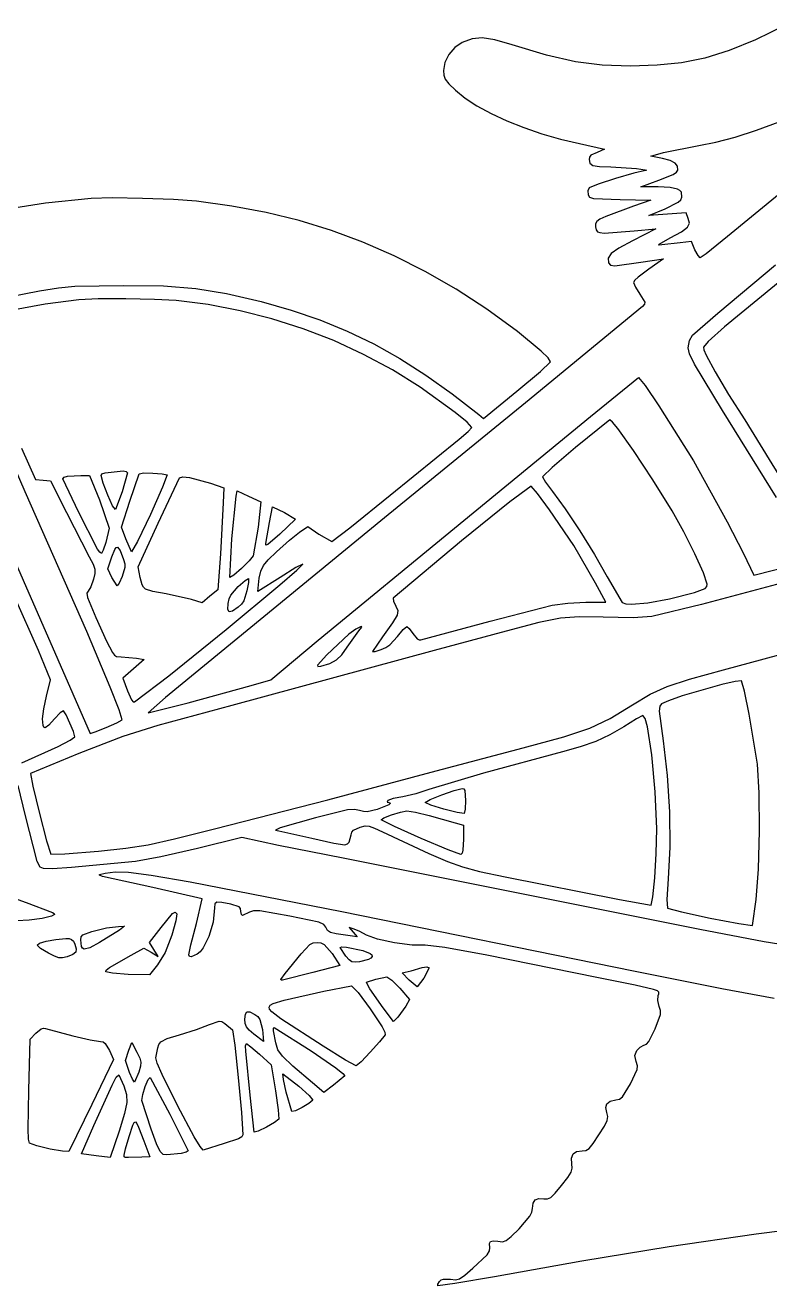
# Model space of a CAD drawing. Extents: x 0 to 847, y 0 to 575.
# Drawn here: x 179.4 to 309.1, y 137.4 to 357 of the extents above; entities that cross this region are included whole.
import ezdxf

# ---------------------------------------------------------------- set-up
doc = ezdxf.new("R2010")
doc.units = 0

msp = doc.modelspace()

# ---------------------------------------------------------------- linework, layer by layer
at = {"layer": 'Layer 1', "color": 7}
for points in [[(311.855752, 356.973853), (306.620582, 354.433301), (302.022065, 352.557514), (297.803888, 351.253889), (293.709734, 350.429821), (289.483288, 349.992707), (284.868235, 349.849943), (279.897372, 350.002078), (275.237396, 350.590776), (270.23346, 351.7351), (264.230722, 353.554112), (261.212265, 354.423379), (259.027246, 354.766786), (257.265561, 354.60087), (255.517105, 353.942167), (254.245451, 353.082822), (253.202, 351.882826), (252.495893, 350.504236), (252.23627, 349.109109), (252.299109, 348.276222), (252.580229, 347.578934), (253.218536, 346.782428), (254.352938, 345.651884), (256.014233, 344.283767), (258.098448, 342.922265), (260.542332, 341.593835), (263.282631, 340.324937), (266.256095, 339.142028), (269.399471, 338.071567), (272.649507, 337.140013), (275.942952, 336.373823), (280.317399, 335.386045), (279.047398, 334.8216), (277.918508, 334.323301), (277.698022, 334.003045), (277.636286, 333.586877), (277.770231, 332.92652), (278.310974, 332.537362), (279.466873, 332.346642), (281.446288, 332.281598), (285.886881, 331.990556), (287.404378, 331.785504), (287.656077, 331.702822), (287.443514, 331.646598), (285.415592, 331.192947), (282.22681, 330.266354), (279.203392, 329.280229), (277.671564, 328.647985), (277.40698, 328.096769), (277.459897, 327.413262), (277.705739, 327.01363), (278.421217, 326.782671), (283.033789, 326.601872), (288.396015, 326.496039), (285.397402, 325.472983), (280.529066, 323.638537), (279.5242, 323.168901), (278.972433, 322.79187), (278.75801, 322.38838), (278.765176, 321.839369), (278.868253, 321.311305), (279.087086, 321.001522), (279.5242, 320.837259), (280.282121, 320.745758), (285.503235, 321.133813), (289.27796, 321.486591), (285.221013, 319.405201), (282.833698, 318.145122), (281.468337, 317.209158), (280.929799, 316.418715), (281.022955, 315.595199), (281.338801, 315.199977), (282.120976, 315.079261), (286.632125, 315.701032), (290.618516, 316.265477), (288.043237, 314.466309), (286.177923, 313.081656), (285.607415, 312.531542), (285.397402, 312.173252), (285.719312, 311.361863), (286.491014, 310.12714), (287.368549, 308.733667), (287.299647, 308.370967), (286.949625, 307.975194), (266.523779, 291.218239), (242.005708, 271.145171), (203.799851, 239.853762), (200.801238, 237.207927), (207.768603, 238.954178), (218.757638, 241.97043), (222.144307, 242.958209), (230.399312, 249.83738), (254.176549, 269.346003), (277.883231, 288.819349), (286.244069, 295.627964), (287.381227, 294.230081), (289.785078, 290.689072), (295.839631, 281.09351), (301.704565, 270.466073), (304.560964, 264.940688), (306.352415, 261.161553), (320.498813, 264.795167)], [(324.55576, 338.843269), (301.770711, 320.141625), (298.009767, 317.129232), (297.003798, 316.441866), (296.624562, 316.85638), (296.086575, 317.852978), (295.451575, 319.299368), (293.511296, 319.087701), (290.336294, 318.699645), (289.81319, 318.669328), (289.829176, 318.827527), (291.782684, 319.934368), (293.726821, 320.994356), (294.768068, 321.773224), (295.101553, 322.479331), (294.922408, 323.321037), (294.56963, 324.273538), (291.288795, 324.061871), (288.043237, 323.850204), (290.865461, 325.014371), (293.162928, 326.125622), (293.628705, 326.562185), (293.793518, 327.025206), (293.709182, 327.866912), (293.464236, 328.174284), (293.065914, 328.414269), (291.754572, 328.716887), (289.666016, 328.824374), (286.632125, 328.824374), (289.807127, 329.953263), (292.254524, 330.954271), (292.858105, 331.35721), (293.087962, 331.717153), (293.055992, 332.403968), (292.620532, 332.951876), (291.748508, 333.393951), (290.40685, 333.763266), (288.396015, 334.186599), (290.583239, 334.8216), (296.756854, 336.021045), (299.698278, 336.588659), (303.096936, 337.492791), (306.831284, 338.68631), (310.779779, 340.122089)], [(190.852898, 326.813539), (182.884525, 325.944823), (175.154277, 324.732149)], [(176.219226, 309.589705), (181.857059, 310.691585), (185.166558, 311.212483), (188.039493, 311.498564), (196.497346, 311.644085), (203.495028, 311.550379), (209.113569, 311.132557), (214.421224, 310.264944), (220.48625, 308.821861), (225.71143, 307.333579), (230.683188, 305.627015), (235.458989, 303.672405), (240.096297, 301.439982), (244.652577, 298.89998), (249.185292, 296.022634), (253.751906, 292.778179), (258.409885, 289.136849), (259.221274, 288.466571), (265.042111, 293.193796), (269.174024, 296.65543), (270.898226, 298.344355), (270.479854, 299.021592), (269.277652, 300.203605), (265.156764, 303.587518), (259.805563, 307.507212), (254.494049, 310.973807), (249.057685, 314.077082), (243.646126, 316.809527), (238.214723, 319.187264), (232.718827, 321.226418), (227.113791, 322.94311), (221.354966, 324.353464), (215.397703, 325.473603), (209.197354, 326.31965), (205.214821, 326.590297), (199.80023, 326.791491), (194.498087, 326.880236), (190.852898, 326.813539), (190.852898, 326.813539)], [(318.029367, 318.170478), (301.223905, 304.420956), (298.369159, 301.898593), (297.568243, 300.884356), (297.653268, 300.403834), (298.043391, 299.480961), (299.596717, 296.562826), (301.943793, 292.639273), (304.800192, 288.219626), (309.033528, 281.340455), (312.357358, 275.834362)], [(310.268251, 274.708229), (300.884356, 289.842405), (295.985152, 297.92984), (295.134626, 299.714677), (294.922408, 300.778523), (295.103207, 302.044114), (295.627964, 302.965746), (300.054225, 306.813783), (310.135959, 315.202733)], [(188.73623, 309.139361), (182.831057, 308.368211), (176.843202, 307.282867)], [(178.752613, 283.280734), (181.151503, 277.812675), (182.492059, 277.706842), (183.797338, 277.601008), (186.584284, 272.062394), (190.535398, 264.336555), (191.201817, 263.085296), (191.501128, 262.237526), (191.502781, 261.469132), (191.276232, 260.455997), (190.81321, 259.150719), (190.323731, 258.374607), (190.117025, 258.025136), (190.231127, 257.298634), (191.699565, 253.788493), (193.544484, 249.697922), (194.579116, 247.681024), (194.940369, 247.221793), (195.276403, 247.006887), (196.10929, 246.9446), (198.755125, 246.697655), (200.095682, 246.485989), (198.225958, 244.827932), (196.356235, 243.205153), (197.167624, 241.01793), (197.890819, 239.443658), (198.169734, 239.127811), (198.402347, 239.112928), (204.377525, 243.63014), (214.400829, 251.702693), (223.762676, 259.47759), (226.723806, 262.049355), (227.753477, 263.101832), (226.518754, 262.475651), (223.802363, 260.73822), (219.886527, 258.339329), (220.16875, 260.632386), (220.453728, 261.89026), (220.887535, 262.837249), (221.711602, 263.837154), (223.167363, 265.253778), (225.403093, 267.282252), (227.189032, 268.675725), (228.600144, 269.628225), (230.540423, 268.322947), (232.798202, 267.052946), (235.933517, 269.407739), (242.958209, 275.096284), (254.987938, 284.868235), (256.531342, 286.191152), (257.175162, 286.87907), (256.365426, 287.792434), (254.269153, 289.529314), (248.214601, 293.899352), (243.363834, 296.912434), (238.327446, 299.622072), (233.131481, 302.019171), (227.801984, 304.094636), (222.365, 305.839371), (216.846573, 307.244282), (211.27275, 308.300273), (205.669574, 308.99825), (201.872801, 309.213776), (196.91186, 309.32016), (192.09644, 309.300868), (188.73623, 309.139361), (188.73623, 309.139361)], [(164.67677, 292.982129), (190.676509, 233.609592), (191.587668, 233.859843), (193.467865, 234.606189), (195.354676, 235.44514), (196.285679, 235.973204), (195.734464, 237.728275), (194.204289, 241.65293), (190.103245, 251.371964), (179.387613, 275.696007), (170.034586, 297.144909)], [(275.272673, 283.421845), (271.206907, 279.933753), (269.522392, 278.271286), (270.02951, 277.371702), (271.251004, 275.731285), (273.448701, 272.74094), (276.000278, 268.900621), (278.55847, 264.762645), (280.77601, 260.879331), (283.421845, 256.39905), (284.030938, 256.181114), (285.007141, 256.10415), (287.875667, 256.341724), (291.657007, 257.048934), (295.980742, 258.16294), (297.859285, 258.859677), (298.163556, 259.184894), (298.203243, 259.60933), (297.542336, 261.584887), (296.064527, 264.883361), (294.130311, 268.737461), (292.100184, 272.379894), (288.765329, 277.757002), (285.370944, 282.879449), (282.624787, 286.712051), (281.715971, 287.821166), (281.234622, 288.219626), (275.272673, 283.421845), (275.272673, 283.421845)], [(197.202902, 278.976842), (196.263631, 275.691597), (195.086234, 272.591561), (194.596203, 273.274517), (193.758907, 275.118333), (192.967912, 277.180431), (192.616788, 278.518231), (192.750733, 278.803761), (193.291476, 279.003301), (196.42679, 279.32962), (196.973596, 279.245836), (197.202902, 278.976842), (197.202902, 278.976842)], [(204.117351, 278.624064), (203.314781, 276.516216), (201.189293, 271.709616), (198.935924, 267.022078), (197.87318, 265.2185), (196.885402, 267.511557), (196.144568, 269.55767), (197.590958, 274.03795), (199.249014, 278.835731), (200.039458, 278.966369), (201.630266, 278.954794), (203.247533, 278.83077), (204.117351, 278.624064), (204.117351, 278.624064)], [(192.299288, 274.284895), (194.0279, 269.381281), (193.432587, 266.841279), (192.97122, 265.511747), (192.652066, 264.936278), (192.356614, 265.147945), (191.981788, 265.677112), (188.643626, 272.172637), (185.914006, 277.953786), (186.131736, 278.236009), (186.756263, 278.438856), (189.05373, 278.553509), (190.570676, 278.518231), (192.299288, 274.284895), (192.299288, 274.284895)], [(211.631522, 277.177675), (213.959857, 276.401563), (213.889301, 273.755728), (213.395412, 264.865722), (212.936801, 258.586274), (211.560967, 257.492662), (210.185132, 256.363773), (208.350687, 256.928217), (203.905684, 257.915996), (201.597744, 258.30791), (200.338216, 258.749434), (199.978617, 259.066314), (199.733533, 259.488614), (199.390126, 260.773498), (199.037348, 262.643221), (202.565128, 270.227948), (206.269297, 278.130175), (206.809488, 278.279003), (207.97145, 278.156634), (211.631522, 277.177675), (211.631522, 277.177675)], [(220.450972, 273.932117), (219.979132, 269.504753), (219.110416, 264.548222), (218.396592, 263.655253), (217.051074, 262.325721), (215.712171, 261.154939), (215.018191, 260.73822), (215.393018, 267.515967), (216.111803, 274.955173), (216.32347, 275.837118), (218.299026, 274.955173), (220.450972, 273.932117), (220.450972, 273.932117)], [(255.411272, 267.158779), (243.487376, 257.175162), (243.57116, 256.628356), (243.945987, 255.76405), (244.29656, 254.985734), (244.184112, 254.194188), (243.370518, 252.847017), (241.617652, 250.401824), (239.88904, 247.861823), (240.330013, 247.892691), (241.405985, 248.214601), (242.189263, 248.552496), (242.883243, 249.012761), (244.228209, 250.47238), (245.251266, 251.724742), (245.850988, 252.23627), (246.30519, 251.870263), (246.9446, 251.001547), (247.685434, 250.097553), (248.016163, 249.915101), (248.320434, 249.907935), (260.41631, 253.175541), (271.215726, 255.940439), (273.901249, 256.310856), (277.036563, 256.469606), (280.529066, 256.469606), (278.729898, 259.785719), (274.990451, 266.34739), (270.735066, 272.573922), (268.65533, 275.36638), (267.511557, 276.683785), (263.842666, 273.945346), (255.411272, 267.158779), (255.411272, 267.158779)], [(224.543197, 272.097671), (226.483476, 270.933504), (223.767085, 268.287669), (221.646008, 266.488501), (221.301498, 266.372746), (221.297639, 266.700168), (221.93264, 270.333781), (222.461807, 273.050172), (224.543197, 272.097671), (224.543197, 272.097671)], [(196.497346, 263.913222), (196.707359, 263.122227), (196.7487, 262.480061), (196.285679, 260.914609), (195.752102, 259.77249), (195.403734, 259.29183), (194.486511, 260.773498), (193.780955, 262.290443), (194.486511, 264.371833), (194.999142, 265.664434), (195.221971, 265.966155), (195.439012, 266.0343), (195.90534, 265.458279), (196.497346, 263.913222), (196.497346, 263.913222)], [(312.032141, 260.010615), (297.196724, 256.06336), (288.572404, 253.964882), (285.318027, 253.735576), (280.105732, 253.823771), (275.922005, 253.914722), (272.644477, 253.67825), (268.864241, 252.905997), (263.172388, 251.389603), (250.648769, 248.038212), (215.370969, 238.44265), (202.494572, 234.985426), (196.356235, 233.080425), (188.73623, 230.117089), (180.304836, 226.589309), (180.717145, 224.391061), (181.857059, 219.666041), (183.102806, 214.901333), (183.832616, 212.584023), (186.302062, 212.592842), (192.158177, 213.077912), (196.933909, 213.594952), (200.783599, 214.197982), (205.374122, 215.211116), (212.372356, 216.95847), (232.092646, 222.042883), (250.119602, 226.836254), (266.171001, 231.104868), (273.220498, 233.012625), (277.772987, 234.513585), (281.286987, 236.17991), (285.221013, 238.583761), (288.276401, 240.430334), (291.222649, 241.794041), (295.128011, 243.078374), (301.060745, 244.686821), (315.207143, 248.532101)], [(218.016804, 258.445163), (217.465588, 256.698912), (217.049421, 256.113521), (216.464581, 255.587661), (215.48011, 254.917934), (214.912358, 254.780681), (214.688564, 255.205669), (214.735969, 256.222661), (214.887553, 257.023578), (215.181351, 257.708739), (216.499859, 259.221274), (217.686075, 260.235511), (218.263749, 260.561831), (218.272568, 259.873914), (218.016804, 258.445163), (218.016804, 258.445163)], [(178.78789, 228.459033), (185.102617, 231.303305), (187.221489, 232.412902), (188.030674, 233.009869), (187.76609, 233.938667), (187.157548, 235.413169), (186.482861, 236.81491), (186.019839, 237.525427), (185.459804, 237.194698), (184.502894, 236.149593), (183.501886, 235.055981), (182.844837, 234.59737), (182.629726, 234.700723), (182.486547, 235.00086), (182.412684, 236.131954), (182.616634, 237.871591), (183.091782, 240.100707), (183.797338, 242.922931), (181.68067, 248.038212), (177.469383, 257.541169)], [(235.761537, 250.860436), (231.951535, 247.297378), (230.306708, 245.462932), (230.349151, 245.25347), (230.857923, 245.321821), (232.428337, 245.784842), (233.605182, 246.406614), (234.563746, 247.306197), (235.479315, 248.602657), (237.525427, 251.460158), (238.003883, 252.100671), (237.971912, 252.212981), (237.781191, 252.192173), (236.989646, 251.767737), (235.761537, 250.860436), (235.761537, 250.860436)], [(300.743245, 242.111541), (293.824386, 240.118346), (291.451403, 239.303649), (290.265738, 238.76015), (289.937765, 238.371543), (289.864453, 237.503379), (290.547961, 232.304313), (291.2458, 226.292755), (291.632753, 219.957083), (291.688977, 213.780161), (291.394628, 208.244853), (291.156503, 204.672976), (291.288795, 203.16485), (293.718002, 202.512211), (298.73682, 201.436238), (303.735795, 200.466098), (306.105471, 200.130959), (306.775749, 204.646518), (307.170419, 209.941495), (307.340194, 216.63215), (307.271843, 223.230201), (306.952138, 228.247366), (305.518977, 236.965392), (304.69491, 240.942413), (304.165192, 242.746542), (303.06276, 242.640708), (300.743245, 242.111541), (300.743245, 242.111541)], [(283.66879, 234.773759), (281.264387, 233.365403), (278.800453, 232.211709), (276.098394, 231.236608), (272.979616, 230.364034), (259.247733, 226.659865), (249.696268, 223.802363), (247.451718, 223.065939), (245.18071, 222.56764), (243.478556, 222.232501), (242.570153, 221.897362), (242.429042, 221.628369), (242.711264, 221.544584), (243.037032, 221.441507), (242.750952, 221.169757), (240.700429, 220.345139), (238.967407, 219.926215), (238.324139, 219.973068), (237.631261, 220.16875), (236.776877, 220.352305), (235.55869, 220.261354), (229.9407, 218.898749), (223.824412, 217.143678), (223.000344, 216.735779), (223.555419, 216.605692), (229.340978, 215.370969), (233.148224, 214.462014), (235.060391, 214.211211), (235.536297, 214.352254), (235.815005, 214.681398), (236.149593, 215.935414), (236.308343, 216.383001), (236.599385, 216.737984), (237.737094, 217.27597), (238.587069, 217.471101), (239.324595, 217.43472), (240.24733, 217.107298), (241.65293, 216.429303), (249.696268, 212.689856), (252.960016, 211.267169), (255.565612, 210.330653), (258.561469, 209.559503), (262.995999, 208.632909), (282.923546, 204.637698), (288.431293, 203.658739), (288.764227, 205.156392), (289.083932, 208.443291), (289.324262, 212.662847), (289.419071, 216.95847), (289.163307, 223.423678), (288.563585, 229.839277), (287.791883, 234.753364), (287.395283, 236.193622), (287.020181, 236.714038), (285.873652, 236.140774), (283.66879, 234.773759), (283.66879, 234.773759)], [(312.137974, 196.673735), (308.155993, 197.293301), (296.950881, 199.434223), (255.411272, 207.750964), (234.773759, 211.843189), (223.484863, 214.100968), (217.134859, 215.476802), (209.373743, 213.536523), (203.01492, 212.076904), (198.614014, 211.278744), (187.439771, 210.238049), (184.108224, 210.028587), (182.562615, 210.044021), (181.967853, 210.30199), (181.455774, 211.314022), (179.422891, 219.251527), (178.147929, 224.529968)], [(256.116828, 221.93264), (256.046272, 220.393646), (255.869883, 219.674861), (254.657209, 219.838572), (252.333284, 220.428924), (250.075505, 221.118494), (249.061268, 221.579862), (249.945969, 222.06879), (251.958457, 222.871911), (254.13631, 223.62873), (255.517105, 223.978752), (255.819172, 223.921977), (256.002175, 223.630384), (256.116828, 221.93264), (256.116828, 221.93264)], [(249.766824, 219.286805), (254.282382, 218.016804), (255.76405, 217.628748), (255.76405, 215.159302), (255.653807, 213.254301), (255.511042, 212.748285), (255.305439, 212.513467), (253.048762, 213.341944), (248.39099, 215.304823), (243.706759, 217.38015), (241.370708, 218.545971), (241.862943, 218.877803), (243.218382, 219.401458), (244.778874, 219.885425), (245.886266, 220.098194), (247.403211, 219.877708), (249.766824, 219.286805), (249.766824, 219.286805)], [(321.887876, 148.307871), (306.77251, 146.343614), (291.594719, 144.129657), (276.373106, 141.667652), (261.126276, 138.959254), (254.247105, 137.755399), (251.283769, 137.371753), (251.27936, 137.680434), (251.565992, 138.147865), (251.858687, 138.401424), (252.24068, 138.535921), (253.470993, 138.500643), (254.345772, 138.421819), (255.071723, 138.610886), (255.976268, 139.229901), (257.386829, 140.440922), (259.843046, 142.778076), (260.259213, 143.447252), (260.314886, 144.00398), (260.282364, 144.71615), (260.451588, 145.097591), (260.905238, 145.214449), (261.725998, 145.132869), (262.532978, 145.057904), (263.207666, 145.27398), (264.067562, 145.966307), (265.430167, 147.320093), (267.282252, 149.480858), (267.652669, 150.197438), (267.758502, 150.847873), (267.884179, 151.747457), (268.261211, 152.32954), (268.889596, 152.594124), (269.769337, 152.541207), (270.387801, 152.503173), (270.959962, 152.766103), (271.704103, 153.498669), (272.838505, 154.869542), (273.93818, 156.262464), (274.51861, 157.175828), (274.70878, 157.870911), (274.637673, 158.608989), (274.580898, 159.631494), (274.84493, 160.333191), (275.446306, 160.737232), (276.401563, 160.866768), (277.077353, 160.945041), (277.653925, 161.30774), (278.33633, 162.146691), (279.32962, 163.653714), (280.298657, 165.207591), (280.78483, 166.189306), (280.887356, 166.873365), (280.705455, 167.534272), (280.526861, 168.412359), (280.731913, 169.082086), (281.320611, 169.533531), (282.292956, 169.756774), (282.913073, 169.905051), (283.443894, 170.307989), (284.832957, 172.578998), (285.992715, 175.030805), (286.048388, 175.714312), (285.856013, 176.424278), (285.58702, 177.51348), (285.926569, 178.364557), (286.508653, 178.968689), (287.19657, 179.28178), (287.628723, 179.460373), (288.060876, 179.943238), (289.136849, 182.139281), (290.07171, 184.648415), (290.079428, 185.339088), (289.842405, 186.019839), (289.582231, 187.064944), (289.666016, 187.924841), (289.789833, 188.246406), (289.796654, 188.499758), (289.536411, 188.729133), (288.859036, 188.978765), (285.652615, 189.71574), (278.976842, 191.064565), (259.820997, 194.945123), (252.496444, 196.329776), (249.061268, 196.709013), (246.783094, 196.72114), (243.694633, 197.123527), (240.731849, 197.75081), (238.830706, 198.437625), (237.706226, 199.085855), (236.714038, 199.495959), (235.832093, 199.778181), (236.537649, 198.966792), (237.243205, 198.155403), (235.161815, 198.437625), (233.551163, 198.658111), (232.595355, 198.905056), (232.07611, 199.271063), (231.775146, 199.848737), (231.42347, 200.305695), (230.522784, 200.699814), (225.46042, 201.789016), (220.274583, 202.69301), (219.169947, 202.696868), (218.475415, 202.459294), (217.240692, 201.859572), (217.033435, 202.031551), (216.95847, 202.600405), (216.901144, 203.081617), (216.658609, 203.407385), (215.19458, 203.870406), (213.637396, 204.172472), (212.79128, 204.196726), (212.441258, 203.89025), (212.372356, 203.200128), (212.096748, 200.722414), (211.384578, 198.248007), (210.407824, 196.230006), (209.873971, 195.533752), (209.338465, 195.121512), (208.264697, 194.689359), (207.99157, 194.734558), (207.892075, 195.050956), (208.207371, 196.788388), (209.197354, 200.483737), (210.185132, 204.787629), (201.612627, 206.727908), (192.810816, 208.694645), (192.317754, 208.886606), (192.305902, 209.019863), (193.322344, 209.232632), (195.044617, 209.459939), (197.350628, 209.423904), (201.346665, 208.920713), (208.13902, 207.746554), (234.537839, 202.570089), (285.397402, 192.26401), (300.776869, 189.181061), (309.875785, 187.470639)], [(179.564002, 204.117351), (184.123658, 202.410787), (184.41401, 202.212556), (184.455489, 202.05856), (183.973727, 201.789016), (182.300788, 201.371195), (180.062301, 201.065821), (177.936262, 200.945656), (176.600667, 201.08346), (175.495479, 201.838625), (174.267922, 203.129572), (173.271876, 204.526353), (172.86122, 205.599018), (172.993512, 206.238429), (173.49622, 206.269297), (179.564002, 204.117351), (179.564002, 204.117351)], [(205.810685, 202.177072), (205.634296, 200.942349), (204.92874, 198.437625), (203.742524, 195.439012), (202.424016, 193.287066), (201.048182, 191.523176), (197.308735, 191.62901), (194.601164, 191.805399), (193.428177, 192.087621), (193.507001, 192.375907), (194.085226, 192.832865), (197.837902, 194.980401), (200.025126, 196.215124), (201.295127, 195.47429), (202.565128, 194.733456), (201.789016, 195.932901), (201.048182, 197.167624), (203.059017, 199.813459), (205.056622, 202.21235), (205.514682, 202.432836), (205.810685, 202.177072), (205.810685, 202.177072)], [(195.79179, 199.31957), (192.334566, 197.167624), (190.636821, 196.271899), (189.653453, 196.034325), (189.371782, 196.169579), (189.199251, 196.478053), (189.089008, 197.626236), (189.147988, 198.165324), (189.402098, 198.525819), (190.958731, 199.107903), (193.55165, 199.742904), (195.615401, 199.95457), (196.673735, 200.025126), (195.79179, 199.31957), (195.79179, 199.31957)], [(188.030674, 196.885402), (188.277067, 196.062437), (188.176195, 195.487519), (187.658603, 195.064737), (186.65484, 194.698178), (185.869909, 194.514072), (185.217269, 194.521789), (184.472026, 194.767631), (183.409282, 195.297901), (182.064316, 196.135749), (181.433725, 196.709013), (181.839971, 197.039742), (183.043275, 197.39693), (184.702985, 197.701201), (186.478451, 197.87318), (187.05833, 197.852785), (187.466229, 197.71002), (187.768295, 197.401891), (188.030674, 196.885402), (188.030674, 196.885402)], [(232.868758, 195.262623), (234.209314, 193.181233), (229.482089, 191.94651), (224.225697, 190.641231), (223.950089, 190.594378), (223.925835, 190.742655), (224.684308, 191.770121), (227.471254, 195.192067), (228.99261, 196.845714), (229.569732, 197.131795), (230.222923, 197.202902), (230.889342, 197.132898), (231.453236, 196.854534), (232.868758, 195.262623), (232.868758, 195.262623)], [(238.195706, 195.756512), (239.481692, 195.264828), (239.762743, 194.999969), (239.805255, 194.733456), (239.611296, 194.473558), (239.182933, 194.228542), (237.631261, 193.816233), (236.849637, 193.721975), (236.299524, 193.803004), (235.815557, 194.128772), (235.23237, 194.768734), (234.244592, 196.285679), (234.52957, 196.411356), (235.333794, 196.365054), (238.195706, 195.756512), (238.195706, 195.756512)], [(244.651543, 189.230119), (246.344877, 187.254562), (245.709877, 186.055117), (244.298765, 184.150116), (243.522653, 183.409282), (241.758763, 185.808173), (239.426019, 189.119876), (238.935988, 189.950558), (238.865984, 190.288453), (240.457895, 190.782342), (242.393764, 191.170398), (243.271299, 190.623592), (244.651543, 189.230119), (244.651543, 189.230119)], [(249.766824, 192.757899), (248.818733, 190.954322), (247.685434, 189.441786), (246.274322, 190.641231), (245.074877, 191.875954), (246.6271, 192.26401), (248.532101, 192.793177), (249.361129, 192.934288), (249.766824, 192.757899), (249.766824, 192.757899)], [(239.500984, 185.596506), (241.555916, 182.496469), (242.01122, 181.583105), (242.076264, 181.116225), (241.114392, 179.865517), (239.487755, 178.042647), (237.894191, 176.398371), (237.031538, 175.683444), (235.192683, 176.697681), (231.316535, 179.140668), (223.943474, 183.903171), (222.339437, 185.079466), (221.965299, 185.539042), (221.879723, 185.931645), (222.085189, 186.271332), (222.584177, 186.572157), (224.472641, 187.113451), (231.422368, 188.700952), (236.255427, 189.653453), (237.375497, 188.458417), (239.500984, 185.596506), (239.500984, 185.596506)], [(219.392638, 184.644005), (219.899205, 184.275242), (220.243715, 183.784109), (220.697917, 181.99817), (220.909584, 179.91678), (219.216249, 181.186781), (218.408167, 181.887927), (217.937429, 182.456782), (217.718045, 183.052094), (217.664026, 183.832616), (217.730723, 184.718419), (217.985936, 185.124665), (218.512347, 185.087734), (219.392638, 184.644005), (219.392638, 184.644005)], [(215.476802, 181.962892), (215.882497, 179.310443), (216.499859, 173.628512), (217.064303, 167.536477), (217.311248, 163.653714), (217.131552, 163.347238), (216.561595, 163.001075), (214.06569, 162.136769), (210.361521, 161.007879), (209.847651, 161.623863), (208.82363, 163.342829), (205.969435, 168.680801), (203.247533, 174.203981), (202.388876, 176.154458), (202.106516, 177.094556), (202.459294, 178.854036), (202.679505, 179.421237), (202.997281, 179.846224), (204.13058, 180.467996), (206.269297, 181.116225), (209.237042, 182.037858), (211.490411, 182.880115), (213.148468, 183.484248), (213.623615, 183.391092), (214.171524, 183.056504), (215.476802, 181.962892), (215.476802, 181.962892)], [(229.199867, 178.294001), (233.494939, 175.343895), (234.726354, 174.379819), (235.091259, 173.954832), (233.080425, 172.332053), (231.422368, 171.026774), (229.411533, 172.720109), (225.998406, 175.651473), (224.199238, 177.359139), (223.418717, 178.484722), (223.061529, 179.669835), (222.642606, 181.808552), (222.649771, 182.254485), (222.779307, 182.386226), (229.199867, 178.294001), (229.199867, 178.294001)], [(187.642618, 180.939836), (190.711787, 180.216641), (192.510955, 179.91678), (192.956888, 179.847878), (193.326754, 179.60369), (194.063178, 178.364557), (194.733456, 176.812334), (190.994009, 168.945384), (186.97234, 160.760935), (185.887548, 160.798417), (183.691505, 161.193088), (181.416087, 161.733279), (180.093169, 162.207324), (179.947648, 162.891934), (179.881502, 164.667951), (179.987336, 171.41483), (180.23428, 180.340114), (181.222059, 181.398448), (182.148101, 182.121643), (182.541669, 182.241808), (182.915393, 182.209837), (187.642618, 180.939836), (187.642618, 180.939836)], [(199.143181, 174.589832), (198.437625, 172.86122), (198.085398, 173.376607), (197.55127, 174.550145), (196.850124, 176.635945), (197.414569, 178.435112), (197.979014, 179.740391), (198.825681, 178.047057), (199.326736, 177.035576), (199.526827, 176.331674), (199.45572, 175.621157), (199.143181, 174.589832), (199.143181, 174.589832)], [(220.204028, 177.694279), (222.25014, 175.859833), (222.990974, 171.344275), (223.458405, 168.036981), (223.555419, 166.370105), (222.838287, 165.808967), (221.416702, 165.00309), (219.988502, 164.316275), (219.251527, 164.112326), (218.581249, 170.568163), (217.805137, 178.258723), (217.752221, 179.175946), (217.910971, 179.564002), (218.700311, 179.012786), (220.204028, 177.694279), (220.204028, 177.694279)], [(196.567902, 172.22622), (197.040845, 170.723055), (197.097069, 169.302572), (196.677042, 167.359537), (195.721234, 164.288715), (194.204289, 159.737878), (191.734843, 159.984823), (189.159564, 160.337601), (191.346787, 165.311771), (194.521789, 172.296775), (195.249394, 173.703477), (195.685957, 174.131221), (196.567902, 172.22622), (196.567902, 172.22622)], [(204.575962, 167.25205), (207.786242, 160.866768), (207.430157, 160.637462), (206.525061, 160.408157), (204.046795, 160.161212), (203.383683, 160.236729), (202.869399, 160.738886), (202.255896, 162.081096), (201.295127, 164.67677), (199.672348, 169.65094), (199.86362, 170.715889), (200.302939, 172.111567), (200.78856, 173.282349), (201.118738, 173.672609), (204.575962, 167.25205), (204.575962, 167.25205)], [(227.047921, 172.120386), (228.833859, 170.506427), (229.482089, 169.686218), (228.810157, 169.12508), (227.625595, 168.425037), (226.460876, 167.870514), (225.848476, 167.745939), (224.869517, 171.114969), (224.380037, 173.292271), (224.260975, 174.272332), (227.047921, 172.120386), (227.047921, 172.120386)], [(200.060404, 162.59538), (201.08346, 159.808434), (199.672348, 159.773156), (197.379291, 159.702601), (196.785632, 159.730713), (196.640731, 159.854529), (196.59877, 160.112705), (196.828627, 161.215687), (197.485124, 163.40677), (198.110754, 165.358624), (198.346468, 165.819647), (198.574326, 165.924723), (198.82699, 165.664342), (199.137118, 165.028997), (200.060404, 162.59538), (200.060404, 162.59538)]]:
    msp.add_lwpolyline(points, dxfattribs=at)

doc.saveas('drawing.dxf')
